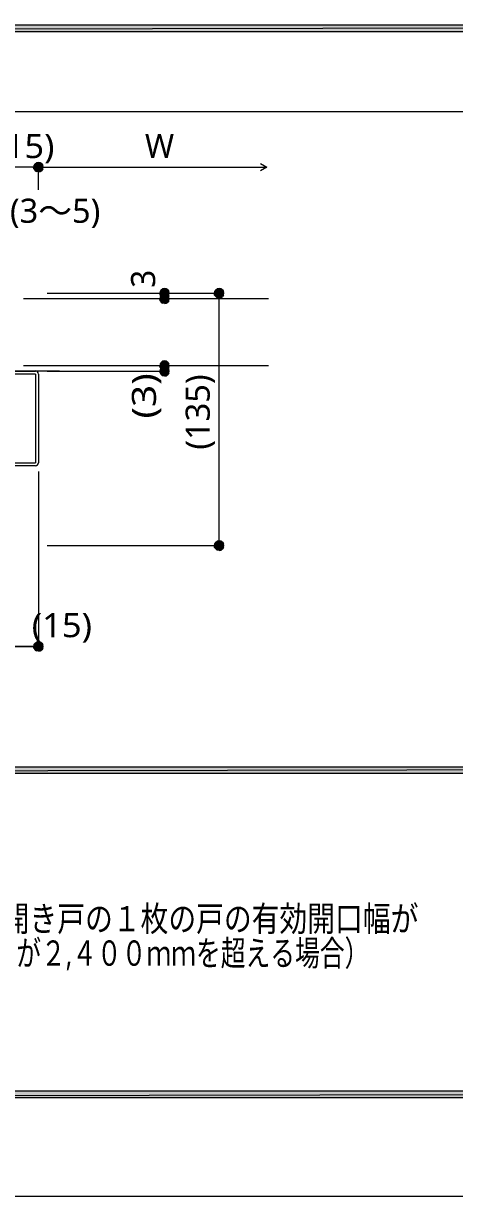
# Model space of a CAD drawing. Header units: millimetres. Extents: x 0 to 420, y 0 to 297.
# Drawn here: x 159.5 to 206, y 0 to 126.5 of the extents above; entities that cross this region are included whole.
import ezdxf
from ezdxf.enums import TextEntityAlignment as Align

# ---------------------------------------------------------------- set-up
doc = ezdxf.new("R2010")
doc.units = ezdxf.units.MM
doc.styles.add('kst32b', font='NotoSansJP-Variable.ttf')

msp = doc.modelspace()

# ---------------------------------------------------------------- hatches: boundary and pattern name
h = msp.add_hatch(color=7)
h.paths.add_polyline_path([(394.17, 125.65), (394.17, 126.34), (26.18, 125.65), (394.17, 125.65)])
h.paths.add_polyline_path([(394.17, 126.34), (26.18, 125.65), (26.18, 126.34), (394.17, 126.34)])
h = msp.add_hatch(color=7)
h.paths.add_polyline_path([(161.1, 111.51), (160.89, 111.48), (161.1, 111), (161.1, 111.51)])
h.paths.add_polyline_path([(160.89, 111.48), (161.1, 111), (160.74, 111.36), (160.89, 111.48)])
h.paths.add_polyline_path([(161.1, 111), (160.74, 111.36), (160.61, 111.19), (161.1, 111)])
for points in [[(161.29, 111.48), (161.1, 111.51), (161.1, 111), (161.29, 111.48)], [(174.88, 97.87), (174.69, 97.92), (174.69, 97.41), (174.88, 97.87)], [(180.78, 97.87), (180.59, 97.92), (180.59, 97.41), (180.78, 97.87)], [(174.88, 97.28), (174.69, 97.32), (174.69, 96.8), (174.88, 97.28)], [(174.88, 90.09), (174.69, 90.11), (174.69, 89.6), (174.88, 90.09)], [(174.88, 89.47), (174.69, 89.51), (174.69, 89.01), (174.88, 89.47)], [(180.78, 70.68), (180.59, 70.72), (180.59, 70.21), (180.78, 70.68)], [(161.29, 59.8), (161.1, 59.84), (161.1, 59.33), (161.29, 59.8)]]:
    msp.add_hatch(color=7).paths.add_polyline_path(points)
h = msp.add_hatch(color=7)
h.paths.add_polyline_path([(161.61, 111), (161.57, 111.19), (161.1, 111), (161.61, 111)])
h.paths.add_polyline_path([(161.57, 111.19), (161.1, 111), (161.46, 111.36), (161.57, 111.19)])
h.paths.add_polyline_path([(161.1, 111), (161.46, 111.36), (161.29, 111.48), (161.1, 111)])
h = msp.add_hatch(color=7)
h.paths.add_polyline_path([(160.61, 111.19), (160.57, 111), (161.1, 111), (160.61, 111.19)])
h.paths.add_polyline_path([(160.57, 111), (161.1, 111), (160.61, 110.81), (160.57, 111)])
h.paths.add_polyline_path([(161.1, 111), (160.61, 110.81), (160.74, 110.64), (161.1, 111)])
h = msp.add_hatch(color=7)
h.paths.add_polyline_path([(160.74, 110.64), (160.89, 110.53), (161.1, 111), (160.74, 110.64)])
h.paths.add_polyline_path([(160.89, 110.53), (161.1, 111), (161.1, 110.49), (160.89, 110.53)])
h.paths.add_polyline_path([(161.1, 111), (161.1, 110.49), (161.29, 110.53), (161.1, 111)])
h = msp.add_hatch(color=7)
h.paths.add_polyline_path([(161.29, 110.53), (161.46, 110.64), (161.1, 111), (161.29, 110.53)])
h.paths.add_polyline_path([(161.46, 110.64), (161.1, 111), (161.57, 110.81), (161.46, 110.64)])
h.paths.add_polyline_path([(161.1, 111), (161.57, 110.81), (161.61, 111), (161.1, 111)])
h = msp.add_hatch(color=7)
h.paths.add_polyline_path([(174.22, 97.6), (174.18, 97.41), (174.69, 97.41), (174.22, 97.6)])
h.paths.add_polyline_path([(174.18, 97.41), (174.69, 97.41), (174.22, 97.2), (174.18, 97.41)])
h.paths.add_polyline_path([(174.69, 97.41), (174.22, 97.2), (174.33, 97.05), (174.69, 97.41)])
h = msp.add_hatch(color=7)
h.paths.add_polyline_path([(174.69, 97.92), (174.5, 97.87), (174.69, 97.41), (174.69, 97.92)])
h.paths.add_polyline_path([(174.5, 97.87), (174.69, 97.41), (174.33, 97.77), (174.5, 97.87)])
h.paths.add_polyline_path([(174.69, 97.41), (174.33, 97.77), (174.22, 97.6), (174.69, 97.41)])
h = msp.add_hatch(color=7)
h.paths.add_polyline_path([(174.33, 97.05), (174.5, 96.92), (174.69, 97.41), (174.33, 97.05)])
h.paths.add_polyline_path([(174.5, 96.92), (174.69, 97.41), (174.69, 96.88), (174.5, 96.92)])
h.paths.add_polyline_path([(174.69, 97.41), (174.69, 96.88), (174.88, 96.92), (174.69, 97.41)])
h = msp.add_hatch(color=7)
h.paths.add_polyline_path([(175.2, 97.41), (175.18, 97.6), (174.69, 97.41), (175.2, 97.41)])
h.paths.add_polyline_path([(175.18, 97.6), (174.69, 97.41), (175.05, 97.77), (175.18, 97.6)])
h.paths.add_polyline_path([(174.69, 97.41), (175.05, 97.77), (174.88, 97.87), (174.69, 97.41)])
h = msp.add_hatch(color=7)
h.paths.add_polyline_path([(174.88, 96.92), (175.05, 97.05), (174.69, 97.41), (174.88, 96.92)])
h.paths.add_polyline_path([(175.05, 97.05), (174.69, 97.41), (175.18, 97.2), (175.05, 97.05)])
h.paths.add_polyline_path([(174.69, 97.41), (175.18, 97.2), (175.2, 97.41), (174.69, 97.41)])
h = msp.add_hatch(color=7)
h.paths.add_polyline_path([(180.11, 97.6), (180.06, 97.41), (180.59, 97.41), (180.11, 97.6)])
h.paths.add_polyline_path([(180.06, 97.41), (180.59, 97.41), (180.11, 97.2), (180.06, 97.41)])
h.paths.add_polyline_path([(180.59, 97.41), (180.11, 97.2), (180.23, 97.05), (180.59, 97.41)])
h = msp.add_hatch(color=7)
h.paths.add_polyline_path([(180.59, 97.92), (180.38, 97.87), (180.59, 97.41), (180.59, 97.92)])
h.paths.add_polyline_path([(180.38, 97.87), (180.59, 97.41), (180.23, 97.77), (180.38, 97.87)])
h.paths.add_polyline_path([(180.59, 97.41), (180.23, 97.77), (180.11, 97.6), (180.59, 97.41)])
h = msp.add_hatch(color=7)
h.paths.add_polyline_path([(180.23, 97.05), (180.38, 96.92), (180.59, 97.41), (180.23, 97.05)])
h.paths.add_polyline_path([(180.38, 96.92), (180.59, 97.41), (180.59, 96.88), (180.38, 96.92)])
h.paths.add_polyline_path([(180.59, 97.41), (180.59, 96.88), (180.78, 96.92), (180.59, 97.41)])
h = msp.add_hatch(color=7)
h.paths.add_polyline_path([(181.1, 97.41), (181.06, 97.6), (180.59, 97.41), (181.1, 97.41)])
h.paths.add_polyline_path([(181.06, 97.6), (180.59, 97.41), (180.95, 97.77), (181.06, 97.6)])
h.paths.add_polyline_path([(180.59, 97.41), (180.95, 97.77), (180.78, 97.87), (180.59, 97.41)])
h = msp.add_hatch(color=7)
h.paths.add_polyline_path([(180.78, 96.92), (180.95, 97.05), (180.59, 97.41), (180.78, 96.92)])
h.paths.add_polyline_path([(180.95, 97.05), (180.59, 97.41), (181.06, 97.2), (180.95, 97.05)])
h.paths.add_polyline_path([(180.59, 97.41), (181.06, 97.2), (181.1, 97.41), (180.59, 97.41)])
h = msp.add_hatch(color=7)
h.paths.add_polyline_path([(174.22, 97.01), (174.18, 96.8), (174.69, 96.8), (174.22, 97.01)])
h.paths.add_polyline_path([(174.18, 96.8), (174.69, 96.8), (174.22, 96.6), (174.18, 96.8)])
h.paths.add_polyline_path([(174.69, 96.8), (174.22, 96.6), (174.33, 96.44), (174.69, 96.8)])
h = msp.add_hatch(color=7)
h.paths.add_polyline_path([(174.69, 97.32), (174.5, 97.28), (174.69, 96.8), (174.69, 97.32)])
h.paths.add_polyline_path([(174.5, 97.28), (174.69, 96.8), (174.33, 97.16), (174.5, 97.28)])
h.paths.add_polyline_path([(174.69, 96.8), (174.33, 97.16), (174.22, 97.01), (174.69, 96.8)])
h = msp.add_hatch(color=7)
h.paths.add_polyline_path([(174.33, 96.44), (174.5, 96.33), (174.69, 96.8), (174.33, 96.44)])
h.paths.add_polyline_path([(174.5, 96.33), (174.69, 96.8), (174.69, 96.29), (174.5, 96.33)])
h.paths.add_polyline_path([(174.69, 96.8), (174.69, 96.29), (174.88, 96.33), (174.69, 96.8)])
h = msp.add_hatch(color=7)
h.paths.add_polyline_path([(175.2, 96.8), (175.18, 97.01), (174.69, 96.8), (175.2, 96.8)])
h.paths.add_polyline_path([(175.18, 97.01), (174.69, 96.8), (175.05, 97.16), (175.18, 97.01)])
h.paths.add_polyline_path([(174.69, 96.8), (175.05, 97.16), (174.88, 97.28), (174.69, 96.8)])
h = msp.add_hatch(color=7)
h.paths.add_polyline_path([(174.88, 96.33), (175.05, 96.44), (174.69, 96.8), (174.88, 96.33)])
h.paths.add_polyline_path([(175.05, 96.44), (174.69, 96.8), (175.18, 96.6), (175.05, 96.44)])
h.paths.add_polyline_path([(174.69, 96.8), (175.18, 96.6), (175.2, 96.8), (174.69, 96.8)])
h = msp.add_hatch(color=7)
h.paths.add_polyline_path([(174.69, 90.11), (174.5, 90.09), (174.69, 89.6), (174.69, 90.11)])
h.paths.add_polyline_path([(174.5, 90.09), (174.69, 89.6), (174.33, 89.96), (174.5, 90.09)])
h.paths.add_polyline_path([(174.69, 89.6), (174.33, 89.96), (174.22, 89.79), (174.69, 89.6)])
h = msp.add_hatch(color=7)
h.paths.add_polyline_path([(175.2, 89.6), (175.18, 89.79), (174.69, 89.6), (175.2, 89.6)])
h.paths.add_polyline_path([(175.18, 89.79), (174.69, 89.6), (175.05, 89.96), (175.18, 89.79)])
h.paths.add_polyline_path([(174.69, 89.6), (175.05, 89.96), (174.88, 90.09), (174.69, 89.6)])
h = msp.add_hatch(color=7)
h.paths.add_polyline_path([(174.22, 89.79), (174.18, 89.6), (174.69, 89.6), (174.22, 89.79)])
h.paths.add_polyline_path([(174.18, 89.6), (174.69, 89.6), (174.22, 89.41), (174.18, 89.6)])
h.paths.add_polyline_path([(174.69, 89.6), (174.22, 89.41), (174.33, 89.24), (174.69, 89.6)])
h = msp.add_hatch(color=7)
h.paths.add_polyline_path([(174.22, 89.2), (174.18, 89.01), (174.69, 89.01), (174.22, 89.2)])
h.paths.add_polyline_path([(174.18, 89.01), (174.69, 89.01), (174.22, 88.82), (174.18, 89.01)])
h.paths.add_polyline_path([(174.69, 89.01), (174.22, 88.82), (174.33, 88.65), (174.69, 89.01)])
h = msp.add_hatch(color=7)
h.paths.add_polyline_path([(174.69, 89.51), (174.5, 89.47), (174.69, 89.01), (174.69, 89.51)])
h.paths.add_polyline_path([(174.5, 89.47), (174.69, 89.01), (174.33, 89.37), (174.5, 89.47)])
h.paths.add_polyline_path([(174.69, 89.01), (174.33, 89.37), (174.22, 89.2), (174.69, 89.01)])
h = msp.add_hatch(color=7)
h.paths.add_polyline_path([(174.33, 89.24), (174.5, 89.13), (174.69, 89.6), (174.33, 89.24)])
h.paths.add_polyline_path([(174.5, 89.13), (174.69, 89.6), (174.69, 89.09), (174.5, 89.13)])
h.paths.add_polyline_path([(174.69, 89.6), (174.69, 89.09), (174.88, 89.13), (174.69, 89.6)])
h = msp.add_hatch(color=7)
h.paths.add_polyline_path([(174.33, 88.65), (174.5, 88.52), (174.69, 89.01), (174.33, 88.65)])
h.paths.add_polyline_path([(174.5, 88.52), (174.69, 89.01), (174.69, 88.5), (174.5, 88.52)])
h.paths.add_polyline_path([(174.69, 89.01), (174.69, 88.5), (174.88, 88.52), (174.69, 89.01)])
h = msp.add_hatch(color=7)
h.paths.add_polyline_path([(174.88, 89.13), (175.05, 89.24), (174.69, 89.6), (174.88, 89.13)])
h.paths.add_polyline_path([(175.05, 89.24), (174.69, 89.6), (175.18, 89.41), (175.05, 89.24)])
h.paths.add_polyline_path([(174.69, 89.6), (175.18, 89.41), (175.2, 89.6), (174.69, 89.6)])
h = msp.add_hatch(color=7)
h.paths.add_polyline_path([(175.2, 89.01), (175.18, 89.2), (174.69, 89.01), (175.2, 89.01)])
h.paths.add_polyline_path([(175.18, 89.2), (174.69, 89.01), (175.05, 89.37), (175.18, 89.2)])
h.paths.add_polyline_path([(174.69, 89.01), (175.05, 89.37), (174.88, 89.47), (174.69, 89.01)])
h = msp.add_hatch(color=7)
h.paths.add_polyline_path([(174.88, 88.52), (175.05, 88.65), (174.69, 89.01), (174.88, 88.52)])
h.paths.add_polyline_path([(175.05, 88.65), (174.69, 89.01), (175.18, 88.82), (175.05, 88.65)])
h.paths.add_polyline_path([(174.69, 89.01), (175.18, 88.82), (175.2, 89.01), (174.69, 89.01)])
h = msp.add_hatch(color=7)
h.paths.add_polyline_path([(180.11, 70.4), (180.06, 70.21), (180.59, 70.21), (180.11, 70.4)])
h.paths.add_polyline_path([(180.06, 70.21), (180.59, 70.21), (180.11, 70), (180.06, 70.21)])
h.paths.add_polyline_path([(180.59, 70.21), (180.11, 70), (180.23, 69.85), (180.59, 70.21)])
h = msp.add_hatch(color=7)
h.paths.add_polyline_path([(180.59, 70.72), (180.38, 70.68), (180.59, 70.21), (180.59, 70.72)])
h.paths.add_polyline_path([(180.38, 70.68), (180.59, 70.21), (180.23, 70.57), (180.38, 70.68)])
h.paths.add_polyline_path([(180.59, 70.21), (180.23, 70.57), (180.11, 70.4), (180.59, 70.21)])
h = msp.add_hatch(color=7)
h.paths.add_polyline_path([(180.23, 69.85), (180.38, 69.72), (180.59, 70.21), (180.23, 69.85)])
h.paths.add_polyline_path([(180.38, 69.72), (180.59, 70.21), (180.59, 69.68), (180.38, 69.72)])
h.paths.add_polyline_path([(180.59, 70.21), (180.59, 69.68), (180.78, 69.72), (180.59, 70.21)])
h = msp.add_hatch(color=7)
h.paths.add_polyline_path([(181.1, 70.21), (181.06, 70.4), (180.59, 70.21), (181.1, 70.21)])
h.paths.add_polyline_path([(181.06, 70.4), (180.59, 70.21), (180.95, 70.57), (181.06, 70.4)])
h.paths.add_polyline_path([(180.59, 70.21), (180.95, 70.57), (180.78, 70.68), (180.59, 70.21)])
h = msp.add_hatch(color=7)
h.paths.add_polyline_path([(180.78, 69.72), (180.95, 69.85), (180.59, 70.21), (180.78, 69.72)])
h.paths.add_polyline_path([(180.95, 69.85), (180.59, 70.21), (181.06, 70), (180.95, 69.85)])
h.paths.add_polyline_path([(180.59, 70.21), (181.06, 70), (181.1, 70.21), (180.59, 70.21)])
h = msp.add_hatch(color=7)
h.paths.add_polyline_path([(160.61, 59.52), (160.57, 59.33), (161.1, 59.33), (160.61, 59.52)])
h.paths.add_polyline_path([(160.57, 59.33), (161.1, 59.33), (160.61, 59.14), (160.57, 59.33)])
h.paths.add_polyline_path([(161.1, 59.33), (160.61, 59.14), (160.74, 58.97), (161.1, 59.33)])
h = msp.add_hatch(color=7)
h.paths.add_polyline_path([(161.1, 59.84), (160.89, 59.8), (161.1, 59.33), (161.1, 59.84)])
h.paths.add_polyline_path([(160.89, 59.8), (161.1, 59.33), (160.74, 59.69), (160.89, 59.8)])
h.paths.add_polyline_path([(161.1, 59.33), (160.74, 59.69), (160.61, 59.52), (161.1, 59.33)])
h = msp.add_hatch(color=7)
h.paths.add_polyline_path([(161.61, 59.33), (161.57, 59.52), (161.1, 59.33), (161.61, 59.33)])
h.paths.add_polyline_path([(161.57, 59.52), (161.1, 59.33), (161.46, 59.69), (161.57, 59.52)])
h.paths.add_polyline_path([(161.1, 59.33), (161.46, 59.69), (161.29, 59.8), (161.1, 59.33)])
h = msp.add_hatch(color=7)
h.paths.add_polyline_path([(160.74, 58.97), (160.89, 58.84), (161.1, 59.33), (160.74, 58.97)])
h.paths.add_polyline_path([(160.89, 58.84), (161.1, 59.33), (161.1, 58.82), (160.89, 58.84)])
h.paths.add_polyline_path([(161.1, 59.33), (161.1, 58.82), (161.29, 58.84), (161.1, 59.33)])
h = msp.add_hatch(color=7)
h.paths.add_polyline_path([(161.29, 58.84), (161.46, 58.97), (161.1, 59.33), (161.29, 58.84)])
h.paths.add_polyline_path([(161.46, 58.97), (161.1, 59.33), (161.57, 59.14), (161.46, 58.97)])
h.paths.add_polyline_path([(161.1, 59.33), (161.57, 59.14), (161.61, 59.33), (161.1, 59.33)])
h = msp.add_hatch(color=7)
h.paths.add_polyline_path([(393.83, 11.35), (394.53, 10.65), (393.83, 45.64), (393.83, 11.35)])
h.paths.add_polyline_path([(394.53, 10.65), (393.83, 45.64), (394.53, 46.33), (394.53, 10.65)])
h.paths.add_polyline_path([(393.83, 45.64), (394.53, 46.33), (26.52, 45.64), (393.83, 45.64)])
h.paths.add_polyline_path([(394.53, 46.33), (26.52, 45.64), (25.82, 46.33), (394.53, 46.33)])
h.paths.add_polyline_path([(26.52, 45.64), (25.82, 46.33), (26.52, 11.35), (26.52, 45.64)])
h.paths.add_polyline_path([(25.82, 46.33), (26.52, 11.35), (25.82, 10.65), (25.82, 46.33)])
h.paths.add_polyline_path([(26.52, 11.35), (25.82, 10.65), (393.83, 11.35), (26.52, 11.35)])
h.paths.add_polyline_path([(25.82, 10.65), (393.83, 11.35), (394.53, 10.65), (25.82, 10.65)])

# ---------------------------------------------------------------- linework, layer by layer
at = {"lineweight": 13}
for points in [[(0.19, 0), (0.19, 296.97), (420.16, 296.97), (420.16, 0)], [(174.69, 89.01), (174.69, 89.6)]]:
    msp.add_lwpolyline(points, close=True, dxfattribs=at)
at = {"lineweight": 0}
for points in [[(394.17, 125.65), (394.17, 126.34), (26.18, 125.65)], [(394.17, 126.34), (26.18, 125.65), (26.18, 126.34)], [(161.1, 111), (160.74, 111.36), (160.61, 111.19)], [(160.89, 111.48), (161.1, 111), (160.74, 111.36)], [(161.1, 111.51), (160.89, 111.48), (161.1, 111)], [(161.29, 111.48), (161.1, 111.51), (161.1, 111)], [(161.1, 111), (161.46, 111.36), (161.29, 111.48)], [(161.57, 111.19), (161.1, 111), (161.46, 111.36)], [(160.61, 111.19), (160.57, 111), (161.1, 111)], [(160.57, 111), (161.1, 111), (160.61, 110.81)], [(161.1, 111), (160.61, 110.81), (160.74, 110.64)], [(160.74, 110.64), (160.89, 110.53), (161.1, 111)], [(160.89, 110.53), (161.1, 111), (161.1, 110.49)], [(161.61, 111), (161.57, 111.19), (161.1, 111)], [(161.1, 111), (161.1, 110.49), (161.29, 110.53)], [(161.29, 110.53), (161.46, 110.64), (161.1, 111)], [(161.46, 110.64), (161.1, 111), (161.57, 110.81)], [(161.1, 111), (161.57, 110.81), (161.61, 111)], [(174.22, 97.6), (174.18, 97.41), (174.69, 97.41)], [(174.18, 97.41), (174.69, 97.41), (174.22, 97.2)], [(174.69, 97.41), (174.33, 97.77), (174.22, 97.6)], [(174.69, 97.41), (174.22, 97.2), (174.33, 97.05)], [(174.5, 97.87), (174.69, 97.41), (174.33, 97.77)], [(174.33, 97.05), (174.5, 96.92), (174.69, 97.41)], [(174.69, 97.92), (174.5, 97.87), (174.69, 97.41)], [(174.5, 96.92), (174.69, 97.41), (174.69, 96.88)], [(174.88, 97.87), (174.69, 97.92), (174.69, 97.41)], [(174.69, 97.41), (175.05, 97.77), (174.88, 97.87)], [(175.18, 97.6), (174.69, 97.41), (175.05, 97.77)], [(175.2, 97.41), (175.18, 97.6), (174.69, 97.41)], [(174.69, 97.41), (174.69, 96.88), (174.88, 96.92)], [(174.88, 96.92), (175.05, 97.05), (174.69, 97.41)], [(175.05, 97.05), (174.69, 97.41), (175.18, 97.2)], [(174.69, 97.41), (175.18, 97.2), (175.2, 97.41)], [(180.11, 97.6), (180.06, 97.41), (180.59, 97.41)], [(180.06, 97.41), (180.59, 97.41), (180.11, 97.2)], [(180.59, 97.41), (180.23, 97.77), (180.11, 97.6)], [(180.59, 97.41), (180.11, 97.2), (180.23, 97.05)], [(180.38, 97.87), (180.59, 97.41), (180.23, 97.77)], [(180.23, 97.05), (180.38, 96.92), (180.59, 97.41)], [(180.59, 97.92), (180.38, 97.87), (180.59, 97.41)], [(180.38, 96.92), (180.59, 97.41), (180.59, 96.88)], [(180.78, 97.87), (180.59, 97.92), (180.59, 97.41)], [(180.59, 97.41), (180.95, 97.77), (180.78, 97.87)], [(181.06, 97.6), (180.59, 97.41), (180.95, 97.77)], [(181.1, 97.41), (181.06, 97.6), (180.59, 97.41)], [(180.59, 97.41), (180.59, 96.88), (180.78, 96.92)], [(180.78, 96.92), (180.95, 97.05), (180.59, 97.41)], [(180.95, 97.05), (180.59, 97.41), (181.06, 97.2)], [(180.59, 97.41), (181.06, 97.2), (181.1, 97.41)], [(174.22, 97.01), (174.18, 96.8), (174.69, 96.8)], [(174.18, 96.8), (174.69, 96.8), (174.22, 96.6)], [(174.69, 96.8), (174.33, 97.16), (174.22, 97.01)], [(174.69, 96.8), (174.22, 96.6), (174.33, 96.44)], [(174.5, 97.28), (174.69, 96.8), (174.33, 97.16)], [(174.33, 96.44), (174.5, 96.33), (174.69, 96.8)], [(174.69, 97.32), (174.5, 97.28), (174.69, 96.8)], [(174.5, 96.33), (174.69, 96.8), (174.69, 96.29)], [(174.88, 97.28), (174.69, 97.32), (174.69, 96.8)], [(174.69, 96.8), (175.05, 97.16), (174.88, 97.28)], [(175.18, 97.01), (174.69, 96.8), (175.05, 97.16)], [(175.2, 96.8), (175.18, 97.01), (174.69, 96.8)], [(174.69, 96.8), (174.69, 96.29), (174.88, 96.33)], [(174.88, 96.33), (175.05, 96.44), (174.69, 96.8)], [(175.05, 96.44), (174.69, 96.8), (175.18, 96.6)], [(174.69, 96.8), (175.18, 96.6), (175.2, 96.8)], [(174.69, 89.6), (174.33, 89.96), (174.22, 89.79)], [(174.5, 90.09), (174.69, 89.6), (174.33, 89.96)], [(174.69, 90.11), (174.5, 90.09), (174.69, 89.6)], [(174.88, 90.09), (174.69, 90.11), (174.69, 89.6)], [(174.69, 89.6), (175.05, 89.96), (174.88, 90.09)], [(175.18, 89.79), (174.69, 89.6), (175.05, 89.96)], [(174.22, 89.79), (174.18, 89.6), (174.69, 89.6)], [(174.18, 89.6), (174.69, 89.6), (174.22, 89.41)], [(174.22, 89.2), (174.18, 89.01), (174.69, 89.01)], [(174.18, 89.01), (174.69, 89.01), (174.22, 88.82)], [(174.69, 89.6), (174.22, 89.41), (174.33, 89.24)], [(174.69, 89.01), (174.33, 89.37), (174.22, 89.2)], [(174.69, 89.01), (174.22, 88.82), (174.33, 88.65)], [(174.33, 89.24), (174.5, 89.13), (174.69, 89.6)], [(174.5, 89.47), (174.69, 89.01), (174.33, 89.37)], [(174.33, 88.65), (174.5, 88.52), (174.69, 89.01)], [(174.5, 89.13), (174.69, 89.6), (174.69, 89.09)], [(174.69, 89.51), (174.5, 89.47), (174.69, 89.01)], [(174.5, 88.52), (174.69, 89.01), (174.69, 88.5)], [(175.2, 89.6), (175.18, 89.79), (174.69, 89.6)], [(174.69, 89.6), (174.69, 89.09), (174.88, 89.13)], [(174.88, 89.13), (175.05, 89.24), (174.69, 89.6)], [(175.05, 89.24), (174.69, 89.6), (175.18, 89.41)], [(174.69, 89.6), (175.18, 89.41), (175.2, 89.6)], [(174.88, 89.47), (174.69, 89.51), (174.69, 89.01)], [(174.69, 89.01), (175.05, 89.37), (174.88, 89.47)], [(175.18, 89.2), (174.69, 89.01), (175.05, 89.37)], [(175.2, 89.01), (175.18, 89.2), (174.69, 89.01)], [(174.69, 89.01), (174.69, 88.5), (174.88, 88.52)], [(174.88, 88.52), (175.05, 88.65), (174.69, 89.01)], [(175.05, 88.65), (174.69, 89.01), (175.18, 88.82)], [(174.69, 89.01), (175.18, 88.82), (175.2, 89.01)], [(180.11, 70.4), (180.06, 70.21), (180.59, 70.21)], [(180.06, 70.21), (180.59, 70.21), (180.11, 70)], [(180.59, 70.21), (180.23, 70.57), (180.11, 70.4)], [(180.59, 70.21), (180.11, 70), (180.23, 69.85)], [(180.38, 70.68), (180.59, 70.21), (180.23, 70.57)], [(180.23, 69.85), (180.38, 69.72), (180.59, 70.21)], [(180.59, 70.72), (180.38, 70.68), (180.59, 70.21)], [(180.38, 69.72), (180.59, 70.21), (180.59, 69.68)], [(180.78, 70.68), (180.59, 70.72), (180.59, 70.21)], [(180.59, 70.21), (180.95, 70.57), (180.78, 70.68)], [(181.06, 70.4), (180.59, 70.21), (180.95, 70.57)], [(181.1, 70.21), (181.06, 70.4), (180.59, 70.21)], [(180.59, 70.21), (180.59, 69.68), (180.78, 69.72)], [(180.78, 69.72), (180.95, 69.85), (180.59, 70.21)], [(180.95, 69.85), (180.59, 70.21), (181.06, 70)], [(180.59, 70.21), (181.06, 70), (181.1, 70.21)], [(160.61, 59.52), (160.57, 59.33), (161.1, 59.33)], [(161.1, 59.33), (160.74, 59.69), (160.61, 59.52)], [(160.89, 59.8), (161.1, 59.33), (160.74, 59.69)], [(161.1, 59.84), (160.89, 59.8), (161.1, 59.33)], [(161.29, 59.8), (161.1, 59.84), (161.1, 59.33)], [(161.1, 59.33), (161.46, 59.69), (161.29, 59.8)], [(161.57, 59.52), (161.1, 59.33), (161.46, 59.69)], [(161.61, 59.33), (161.57, 59.52), (161.1, 59.33)], [(160.57, 59.33), (161.1, 59.33), (160.61, 59.14)], [(161.1, 59.33), (160.61, 59.14), (160.74, 58.97)], [(160.74, 58.97), (160.89, 58.84), (161.1, 59.33)], [(160.89, 58.84), (161.1, 59.33), (161.1, 58.82)], [(161.1, 59.33), (161.1, 58.82), (161.29, 58.84)], [(161.29, 58.84), (161.46, 58.97), (161.1, 59.33)], [(161.46, 58.97), (161.1, 59.33), (161.57, 59.14)], [(161.1, 59.33), (161.57, 59.14), (161.61, 59.33)], [(394.53, 46.33), (26.52, 45.64), (25.82, 46.33)], [(393.83, 45.64), (394.53, 46.33), (26.52, 45.64)], [(26.52, 11.35), (25.82, 10.65), (393.83, 11.35)], [(25.82, 10.65), (393.83, 11.35), (394.53, 10.65)]]:
    msp.add_lwpolyline(points, close=True, dxfattribs=at)
at = {"lineweight": 13}
for points in [[(394.17, 116.99), (26.18, 116.99)], [(185.04, 111.4), (185.74, 111), (185.04, 110.6)], [(161.1, 111), (134.09, 111)], [(161.1, 108.56), (161.1, 111), (185.74, 111)], [(162.03, 97.41), (180.59, 97.41)], [(174.69, 97.41), (174.69, 96.8)], [(180.59, 70.21), (180.59, 97.41)], [(185.93, 96.8), (159.49, 96.8)], [(163.39, 89.01), (155.66, 89.01)], [(158.09, 89.01), (160.78, 89.01)], [(160.78, 88.69), (158.09, 88.69)], [(185.93, 89.6), (159.49, 89.6)], [(161.1, 88.7), (161.07, 88.83), (161, 88.93), (160.9, 89), (160.77, 89.03)], [(160.78, 88.69), (160.78, 79.12)], [(161.1, 88.69), (161.1, 79.12)], [(162.03, 89.01), (174.69, 89.01)], [(158.09, 79.12), (160.78, 79.12)], [(160.78, 78.8), (158.09, 78.8)], [(160.77, 78.8), (160.9, 78.83), (161, 78.9), (161.07, 79), (161.1, 79.13)], [(161.1, 78.19), (161.1, 59.33)], [(162.03, 70.21), (180.59, 70.21)], [(153.1, 59.33), (161.1, 59.33), (158.09, 59.33)]]:
    msp.add_lwpolyline(points, dxfattribs=at)

# ---------------------------------------------------------------- texts
at = {"style": 'kst32b'}
for s, height, p, p2 in [('(15)', 2.599, (156.34, 111.99), (162.83, 111.99)), ('(3～5)', 2.599, (158.03, 105.01), (167.78, 105.01)), ('(3)', 2.599, (173.78, 83.9), (173.78, 88.78)), ('(135)', 2.599, (179.58, 80.54), (179.58, 88.66)), ('(15)', 2.599, (160.38, 60.32), (166.88, 60.32)), ('（片開き，親子及び両開き戸の１枚の戸の有効開口幅が', 2.7278, (127.17, 28.6), (202.09, 28.6)), ('９５０ｍｍ又は有効高さが２,４００ｍｍを超える場合）', 2.7278, (129.32, 24.89), (196.8, 24.89))]:
    msp.add_text(s, height=height, dxfattribs=at).set_placement(p, p2, align=Align.FIT)
msp.add_text('W', height=2.6, dxfattribs=at).set_placement((172.59, 111.99))
msp.add_text('3', height=2.6, rotation=90, dxfattribs=at).set_placement((173.69, 98))

doc.saveas('drawing.dxf')
